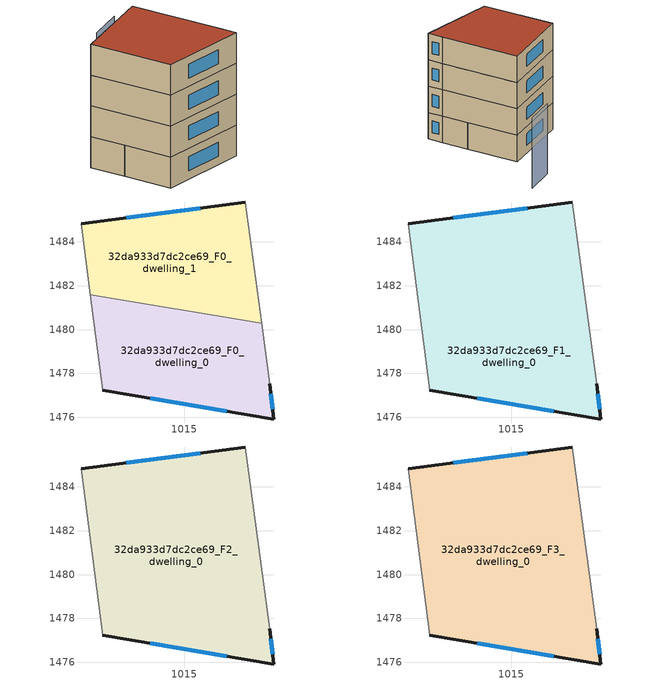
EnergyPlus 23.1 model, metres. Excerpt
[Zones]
32da933d7dc2ce69_F0_dwelling_0
 floor ground (EU_floor_Construction): 1018.53,1480.29 1018.9,1477.52 1019.1,1475.92 1011.29,1477.22 1010.72,1481.6 z0
 wall outside (EU_wall_Construction): 1011.29,1477.22 1019.1,1475.92 1018.9,1477.52 z0:3
 wall adiabatic (EU_wall_Construction): 1018.9,1477.52 1018.53,1480.29 / 1010.72,1481.6 1011.29,1477.22 z0:3
 wall to 32da933d7dc2ce69_F0_dwelling_1 (EU_wall_Construction): 1018.53,1480.29 1010.72,1481.6 z0:3
 window (EU_Window_Construction): 1019.04,1476.36 1018.95,1477.08 / 1013.44,1476.86 1016.95,1476.28 z0.83:2.17
32da933d7dc2ce69_F0_dwelling_1
 floor ground (EU_floor_Construction): 1017.8,1485.83 1018.53,1480.29 1010.72,1481.6 1010.29,1484.83 z0
 wall outside (EU_wall_Construction): 1017.8,1485.83 1010.29,1484.83 z0:3
 wall adiabatic (EU_wall_Construction): 1018.53,1480.29 1017.8,1485.83 / 1010.29,1484.83 1010.72,1481.6 z0:3
 window (EU_Window_Construction): 1015.73,1485.55 1012.36,1485.1 z0.83:2.17
32da933d7dc2ce69_F1_dwelling_0
 floor to 32da933d7dc2ce69_F0_dwelling_0 (EU_floor_Construction): 1018.53,1480.3 1018.9,1477.52 1019.1,1475.92 1011.29,1477.22 1010.72,1481.6 z3
 floor to 32da933d7dc2ce69_F0_dwelling_1 (EU_floor_Construction): 1017.8,1485.83 1018.53,1480.3 1010.72,1481.6 1010.29,1484.83 z3
 wall outside (EU_wall_Construction): 1017.8,1485.83 1010.29,1484.83 / 1011.29,1477.22 1019.1,1475.92 1018.9,1477.52 z3:6
 wall adiabatic (EU_wall_Construction): 1010.29,1484.83 1011.29,1477.22 / 1018.9,1477.52 1017.8,1485.83 z3:6
 window (EU_Window_Construction): 1015.73,1485.55 1012.36,1485.1 / 1019.04,1476.36 1018.95,1477.08 / 1013.44,1476.86 1016.95,1476.28 z3.83:5.17
32da933d7dc2ce69_F2_dwelling_0
 floor to 32da933d7dc2ce69_F1_dwelling_0 (EU_floor_Construction): 1017.8,1485.83 1018.9,1477.52 1019.1,1475.92 1011.29,1477.22 1010.29,1484.83 z6
 wall outside (EU_wall_Construction): 1017.8,1485.83 1010.29,1484.83 / 1011.29,1477.22 1019.1,1475.92 1018.9,1477.52 z6:9
 wall adiabatic (EU_wall_Construction): 1010.29,1484.83 1011.29,1477.22 / 1018.9,1477.52 1017.8,1485.83 z6:9
 window (EU_Window_Construction): 1015.73,1485.55 1012.36,1485.1 / 1019.04,1476.36 1018.95,1477.08 / 1013.44,1476.86 1016.95,1476.28 z6.83:8.17
32da933d7dc2ce69_F3_dwelling_0
 floor to 32da933d7dc2ce69_F2_dwelling_0 (EU_floor_Construction): 1017.8,1485.83 1018.9,1477.52 1019.1,1475.92 1011.29,1477.22 1010.29,1484.83 z9
 wall outside (EU_wall_Construction): 1017.8,1485.83 1010.29,1484.83 / 1011.29,1477.22 1019.1,1475.92 1018.9,1477.52 z9:12
 wall adiabatic (EU_wall_Construction): 1010.29,1484.83 1011.29,1477.22 / 1018.9,1477.52 1017.8,1485.83 z9:12
 window (EU_Window_Construction): 1015.73,1485.55 1012.36,1485.1 / 1019.04,1476.36 1018.95,1477.08 / 1013.44,1476.86 1016.95,1476.28 z9.83:11.17
 roof outside (EU_roof_Construction): 1019.1,1475.92 1018.9,1477.52 1017.8,1485.83 1010.29,1484.83 1011.29,1477.22 z12
shading: 1010.31,1484.83 1011.29,1477.22 z0:7.8; 1021.31,1490.17 1018.1,1489.73 z0:8
[Building]
EU S2 Campaign: North Axis=0; Terrain=City; Solar Distribution=FullExterior
[Site:Location]
Lyon-Bron: Latitude=45.75; Longitude=5; Time Zone=1; Elevation=198
[SizingPeriod:WeatherFileDays]
AnnualSizingPeriod: Begin Month=1; Begin Day of Month=1; End Month=12; End Day of Month=31; Day of Week for Start Day=Monday; Use Weather File Daylight Saving Period=No; Use Weather File Rain and Snow Indicators=No
[MATERIAL]
EU_InternalMass_Material: Roughness=MediumRough; Thickness=0.1; Conductivity=1; Density=1800; Specific Heat=900; Thermal Absorptance=0.9; Solar Absorptance=0.7; Visible Absorptance=0.7
[MATERIAL:NOMASS] Roughness=MediumRough; Thermal Absorptance=0.9; Solar Absorptance=0.7; Visible Absorptance=0.7
Name | Thermal Resistance
EU_wall_NoMass | 0.87146
EU_roof_NoMass | 0.842276
EU_floor_NoMass | 0.496999
[WINDOWMATERIAL:SIMPLEGLAZINGSYSTEM]
EU_Window_SimpleGlazing: UFactor=2.2525; Solar Heat Gain Coefficient=0.76; Visible Transmittance=0.76
[CONSTRUCTION]
EU_wall_Construction: EU_wall_NoMass
EU_roof_Construction: EU_roof_NoMass
EU_floor_Construction: EU_floor_NoMass
EU_Window_Construction: EU_Window_SimpleGlazing
EU_InternalMass_Construction: EU_InternalMass_Material
[ZONE] Type=1; Multiplier=1; Ceiling Height=autocalculate; Floor Area=autocalculate; Part of Total Floor Area=Yes
Name | Volume
32da933d7dc2ce69_F0_dwelling_0 | 100.382
32da933d7dc2ce69_F1_dwelling_0 | 200.755
32da933d7dc2ce69_F2_dwelling_0; 32da933d7dc2ce69_F3_dwelling_0 | 200.754
32da933d7dc2ce69_F0_dwelling_1 | 100.378
[INTERNALMASS] Construction=EU_InternalMass_Construction
Name | Zone or ZoneList | Surface Area
32da933d7dc2ce69_F0_dwelling_0_EU_InternalMass | 32da933d7dc2ce69_F0_dwelling_0 | 33.4605
32da933d7dc2ce69_F0_dwelling_1_EU_InternalMass | 32da933d7dc2ce69_F0_dwelling_1 | 33.4594
32da933d7dc2ce69_F1_dwelling_0_EU_InternalMass | 32da933d7dc2ce69_F1_dwelling_0 | 66.9178
32da933d7dc2ce69_F2_dwelling_0_EU_InternalMass | 32da933d7dc2ce69_F2_dwelling_0 | 66.9178
32da933d7dc2ce69_F3_dwelling_0_EU_InternalMass | 32da933d7dc2ce69_F3_dwelling_0 | 66.9178
[OTHEREQUIPMENT] Fuel Type=Electricity; Design Level Calculation Method=Watts/Area; Power per Zone Floor Area=1; Fraction Latent=0; Fraction Radiant=0; Fraction Lost=0; Carbon Dioxide Generation Rate=0; EndUse Subcategory=EU_Step8_InternalGains
Name | Zone or ZoneList or Space or SpaceList | Schedule
EU_Step8_InternalGain_32da933d7dc2ce69_F0_dwelling_0_f000 | 32da933d7dc2ce69_F0_dwelling_0 | EU_Step8_GainSchedule_32da933d7dc2ce69_F0_dwelling_0_f000
EU_Step8_InternalGain_32da933d7dc2ce69_F0_dwelling_1_f000 | 32da933d7dc2ce69_F0_dwelling_1 | EU_Step8_GainSchedule_32da933d7dc2ce69_F0_dwelling_1_f000
EU_Step8_InternalGain_32da933d7dc2ce69_F1_dwelling_0_f000 | 32da933d7dc2ce69_F1_dwelling_0 | EU_Step8_GainSchedule_32da933d7dc2ce69_F1_dwelling_0_f000
EU_Step8_InternalGain_32da933d7dc2ce69_F2_dwelling_0_f000 | 32da933d7dc2ce69_F2_dwelling_0 | EU_Step8_GainSchedule_32da933d7dc2ce69_F2_dwelling_0_f000
EU_Step8_InternalGain_32da933d7dc2ce69_F3_dwelling_0_f000 | 32da933d7dc2ce69_F3_dwelling_0 | EU_Step8_GainSchedule_32da933d7dc2ce69_F3_dwelling_0_f000
[ZONEVENTILATION:DESIGNFLOWRATE] Schedule=EU_AlwaysOn; Design Flow Rate Calculation Method=AirChanges/Hour; Air Changes per Hour=0.425; Ventilation Type=Natural; Fan Pressure Rise=0; Fan Total Efficiency=1; Constant Term Coefficient=1; Temperature Term Coefficient=0; Velocity Term Coefficient=0; Velocity Squared Term Coefficient=0; Minimum Indoor Temperature=-100; Maximum Indoor Temperature=100; Delta Temperature=-100; Minimum Outdoor Temperature=-100; Maximum Outdoor Temperature=100; Maximum Wind Speed=40
Name | Zone or ZoneList or Space or SpaceList
EU_ConstantAir_32da933d7dc2ce69_F0_dwelling_0 | 32da933d7dc2ce69_F0_dwelling_0
EU_ConstantAir_32da933d7dc2ce69_F0_dwelling_1 | 32da933d7dc2ce69_F0_dwelling_1
EU_ConstantAir_32da933d7dc2ce69_F1_dwelling_0 | 32da933d7dc2ce69_F1_dwelling_0
EU_ConstantAir_32da933d7dc2ce69_F2_dwelling_0 | 32da933d7dc2ce69_F2_dwelling_0
EU_ConstantAir_32da933d7dc2ce69_F3_dwelling_0 | 32da933d7dc2ce69_F3_dwelling_0
[HVACTEMPLATE:THERMOSTAT] Constant Heating Setpoint=20; Constant Cooling Setpoint=50
EU_HeatOnly_32da933d7dc2ce69_F0_dwelling_0; EU_HeatOnly_32da933d7dc2ce69_F0_dwelling_1; EU_HeatOnly_32da933d7dc2ce69_F1_dwelling_0; EU_HeatOnly_32da933d7dc2ce69_F2_dwelling_0; EU_HeatOnly_32da933d7dc2ce69_F3_dwelling_0
[HVACTEMPLATE:ZONE:IDEALLOADSAIRSYSTEM] System Availability Schedule=EU_AlwaysOn; Maximum Heating Supply Air Temperature=50; Minimum Cooling Supply Air Temperature=13; Maximum Heating Supply Air Humidity Ratio=0.0156; Minimum Cooling Supply Air Humidity Ratio=0.0077; Heating Limit=NoLimit; Cooling Limit=NoLimit; Heating Availability Schedule=EU_AlwaysOn; Cooling Availability Schedule=EU_CoolingOff; Dehumidification Control Type=ConstantSensibleHeatRatio; Cooling Sensible Heat Ratio=0.7; Dehumidification Setpoint=60; Humidification Control Type=None; Humidification Setpoint=30; Outdoor Air Method=None; Outdoor Air Flow Rate per Person=0.00944; Outdoor Air Flow Rate per Zone Floor Area=0; Outdoor Air Flow Rate per Zone=0; Demand Controlled Ventilation Type=None; Outdoor Air Economizer Type=NoEconomizer; Heat Recovery Type=None; Sensible Heat Recovery Effectiveness=0.7; Latent Heat Recovery Effectiveness=0.65
Name | Template Thermostat
32da933d7dc2ce69_F0_dwelling_0 | EU_HeatOnly_32da933d7dc2ce69_F0_dwelling_0
32da933d7dc2ce69_F0_dwelling_1 | EU_HeatOnly_32da933d7dc2ce69_F0_dwelling_1
32da933d7dc2ce69_F1_dwelling_0 | EU_HeatOnly_32da933d7dc2ce69_F1_dwelling_0
32da933d7dc2ce69_F2_dwelling_0 | EU_HeatOnly_32da933d7dc2ce69_F2_dwelling_0
32da933d7dc2ce69_F3_dwelling_0 | EU_HeatOnly_32da933d7dc2ce69_F3_dwelling_0
[SIZING:ZONE] Zone Cooling Design Supply Air Temperature Input Method=SupplyAirTemperature; Zone Cooling Design Supply Air Temperature=13; Zone Heating Design Supply Air Temperature Input Method=SupplyAirTemperature; Zone Heating Design Supply Air Temperature=50; Zone Cooling Design Supply Air Humidity Ratio=0.008; Zone Heating Design Supply Air Humidity Ratio=0.008; Cooling Design Air Flow Method=DesignDay; Cooling Design Air Flow Rate=0; Cooling Minimum Air Flow per Zone Floor Area=0.000762; Cooling Minimum Air Flow=0; Cooling Minimum Air Flow Fraction=0.2; Heating Design Air Flow Method=DesignDay; Heating Design Air Flow Rate=0; Heating Maximum Air Flow per Zone Floor Area=0.002032; Heating Maximum Air Flow=0.141576; Heating Maximum Air Flow Fraction=0.3; Account for Dedicated Outdoor Air System=No; Dedicated Outdoor Air System Control Strategy=NeutralSupplyAir; Dedicated Outdoor Air Low Setpoint Temperature for Design=autosize; Dedicated Outdoor Air High Setpoint Temperature for Design=autosize; Zone Load Sizing Method=Sensible Load Only No Latent Load; Zone Latent Cooling Design Supply Air Humidity Ratio Input Method=HumidityRatioDifference; Zone Cooling Design Supply Air Humidity Ratio Difference=0.005; Zone Latent Heating Design Supply Air Humidity Ratio Input Method=HumidityRatioDifference; Zone Humidification Design Supply Air Humidity Ratio Difference=0.005
32da933d7dc2ce69_F0_dwelling_0; 32da933d7dc2ce69_F0_dwelling_1; 32da933d7dc2ce69_F1_dwelling_0; 32da933d7dc2ce69_F2_dwelling_0; 32da933d7dc2ce69_F3_dwelling_0
[SCHEDULE:CONSTANT]
Name | Hourly Value
EU_AlwaysOn | 1
EU_CoolingOff | 0
[SCHEDULE:FILE] Column Number=1; Rows to Skip at Top=0; Number of Hours of Data=8760; Column Separator=Comma; Interpolate to Timestep=No; Minutes per Item=60; Adjust Schedule for Daylight Savings=Yes
Name | File
EU_Step8_GainSchedule_32da933d7dc2ce69_F0_dwelling_0_f000 | ../../schedules/32da933d7dc2ce69/32da933d7dc2ce69_F0_dwelling_0_f000_gain.csv
EU_Step8_GainSchedule_32da933d7dc2ce69_F0_dwelling_1_f000 | ../../schedules/32da933d7dc2ce69/32da933d7dc2ce69_F0_dwelling_1_f000_gain.csv
EU_Step8_GainSchedule_32da933d7dc2ce69_F1_dwelling_0_f000 | ../../schedules/32da933d7dc2ce69/32da933d7dc2ce69_F1_dwelling_0_f000_gain.csv
EU_Step8_GainSchedule_32da933d7dc2ce69_F2_dwelling_0_f000 | ../../schedules/32da933d7dc2ce69/32da933d7dc2ce69_F2_dwelling_0_f000_gain.csv
EU_Step8_GainSchedule_32da933d7dc2ce69_F3_dwelling_0_f000 | ../../schedules/32da933d7dc2ce69/32da933d7dc2ce69_F3_dwelling_0_f000_gain.csv
